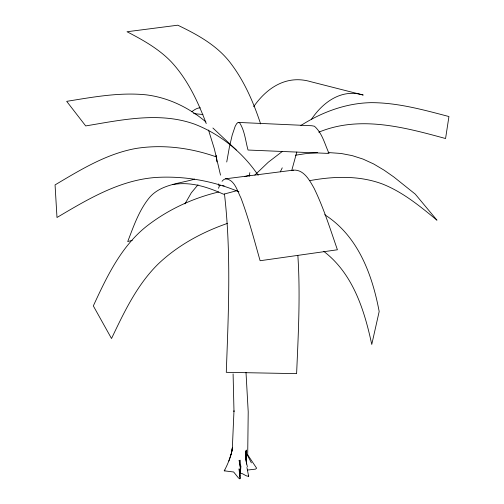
<?xml version="1.0" encoding="UTF-8"?>
<svg xmlns="http://www.w3.org/2000/svg" width="504" height="504" viewBox="0 0 504 504"><rect width="100%" height="100%" fill="white"/><g stroke="black" fill="none" stroke-linecap="round" stroke-linejoin="round"><path stroke-width="0.76" d="M240.95 466.017L240.314 473.124C243.369 473.388 245.53 476.349 248.642 476.293L248.655 475.266M245.687 459.226L246.065 454.715M246.217 453.159L246.519 450.053L246.053 457.714L245.713 450.822L246.481 464.083M231.802 451.565L232.382 447.281L233.982 410.829L233.988 411.421L233.094 373.911M231.846 451.546L232.382 447.955C231.116 456.026 228.079 463.674 224.242 470.831L233.654 471.996L238.493 477.968L239.86 478.8L240.427 478.05L239.709 474.025M226.737 161.998L229.402 147.073L232.186 135.179L235.185 126.283L236.685 123.619L238.172 122.422L311.875 125.748L314.433 126.233C322.352 133.163 324.759 144.182 329.043 153.436L248.025 150.035C245.517 140.956 244.78 130.952 239.677 122.863L238.172 122.422M249.14 176.438L249.833 172.645M291.734 170.509L296.799 152.063M228.866 461.034L231.015 454.684M218.465 188.263L219.713 185.346M280.3 171.826L282.253 167.838M184.943 203.893L191.325 192.799L198.003 184.779M230.297 455.711L231.657 453.197M311.371 119.442C322.831 102.148 341.731 88.402 363.195 95.048L311.012 81.768C287.047 74.567 267.208 87.274 253.663 106.659M222.056 181.276L223.656 179.663L225.534 178.813L293.448 170.132C303.918 169.388 309.708 180.526 314.105 188.288C323.707 208.032 330.227 229.074 337.415 249.776L260.114 260.726C254.123 239.658 248.648 218.396 240.906 197.889C237.346 191.111 234.681 179.537 225.534 178.813M254.854 175.052L268.279 162.231L282.234 151.515M224.242 470.831L224.992 470.125M191.633 111.793C194.21 109.948 196.988 107.843 200.29 107.793M300.863 125.515C321.848 112.153 346.04 103.106 371.108 102.658C397.669 102.627 423.448 109.853 448.938 116.537L445.567 138.531C404.668 127.373 359.862 115.126 318.78 132.199M292.087 170.604L293.448 170.132M227.317 223.442C201.991 232.224 177.817 245.335 158.306 263.894C137.038 284.735 124.192 312.026 111.516 338.531L93.328 305.903C106.76 276.847 120.973 246.551 146.664 226.214C167.813 209.733 192.686 198.135 218.755 191.98M132.262 240.307L127.72 241.592C133.453 226.706 138.682 211.208 148.674 198.532C159.705 184.483 178.882 183.777 194.657 179.134M236.313 190.821L223.568 194.235C207.711 187.066 190.203 181.257 172.633 184.64M244.623 176.595L249.889 175.234M309.532 180.678C333.629 176.224 359.207 175.31 382.492 184.023C402.979 192.144 420.128 206.338 436.968 220.185L415.252 194.116L393.826 176.973L384.124 170.194L373.678 163.97L363.038 159.088L352.22 155.629L341.095 153.474L328.028 152.536M295.319 155.257L305.204 153.701L317.482 152.63M247.596 470.043L255.496 469.136L256.618 468.185L247.596 454.702M220.279 185.567L218.723 185.441L218.616 183.91M222.617 185.749L224.173 185.869M193.605 113.608L202.948 114.509M216.764 157.059C191.085 147.905 163.126 144.157 136.086 148.441C106.495 153.752 80.533 169.785 55.062 184.899L56.99 217.489C87.677 199.332 119.65 180.004 156.095 177.446C184.332 175.783 212.927 180.816 238.972 191.816M324.727 214.729C357.991 235.948 372.223 274.466 379.172 311.516L371.757 344.465C364.379 309.973 352.951 273.552 323.656 251.294M258.187 175.272C242.714 152.492 220.487 134.19 194.752 124.217C159.415 111.485 121.508 119.996 85.693 125.924L66.685 101.348C92.975 97.102 119.612 92.106 146.324 94.859C168.355 97.593 189.025 107.635 205.871 121.918M212.896 128.016L236.275 149.965M251.395 462.886L247.691 455.685L248.214 411.869L246.009 372.469M206.243 123.568C197.82 101.329 187.488 79.204 171.089 61.652C158.621 48.743 142.808 39.923 127.021 31.746L177.792 25.2C196.831 34.335 216.014 44.755 229.389 61.576C243.854 79.997 253.31 101.789 260.618 123.896M208.511 130.032L214.351 148.863L220.519 175.146M245.606 459.018L247.363 466.698M246.928 467.485L248.642 476.293M224.475 194.065C231.317 253.241 228.451 312.959 226.283 372.324L296.61 373.64C298.311 334.328 300.453 294.909 297.864 255.578M216.172 155.219L216.865 161.879M245.845 457.04L246.569 463.302M239.86 478.8L239.123 468.808L240.068 476.053L240.395 468.493L239.148 460.297L240.49 467.536L240.169 460.184M231.607 452.989L231.412 454.419L231.626 452.983"/></g></svg>
